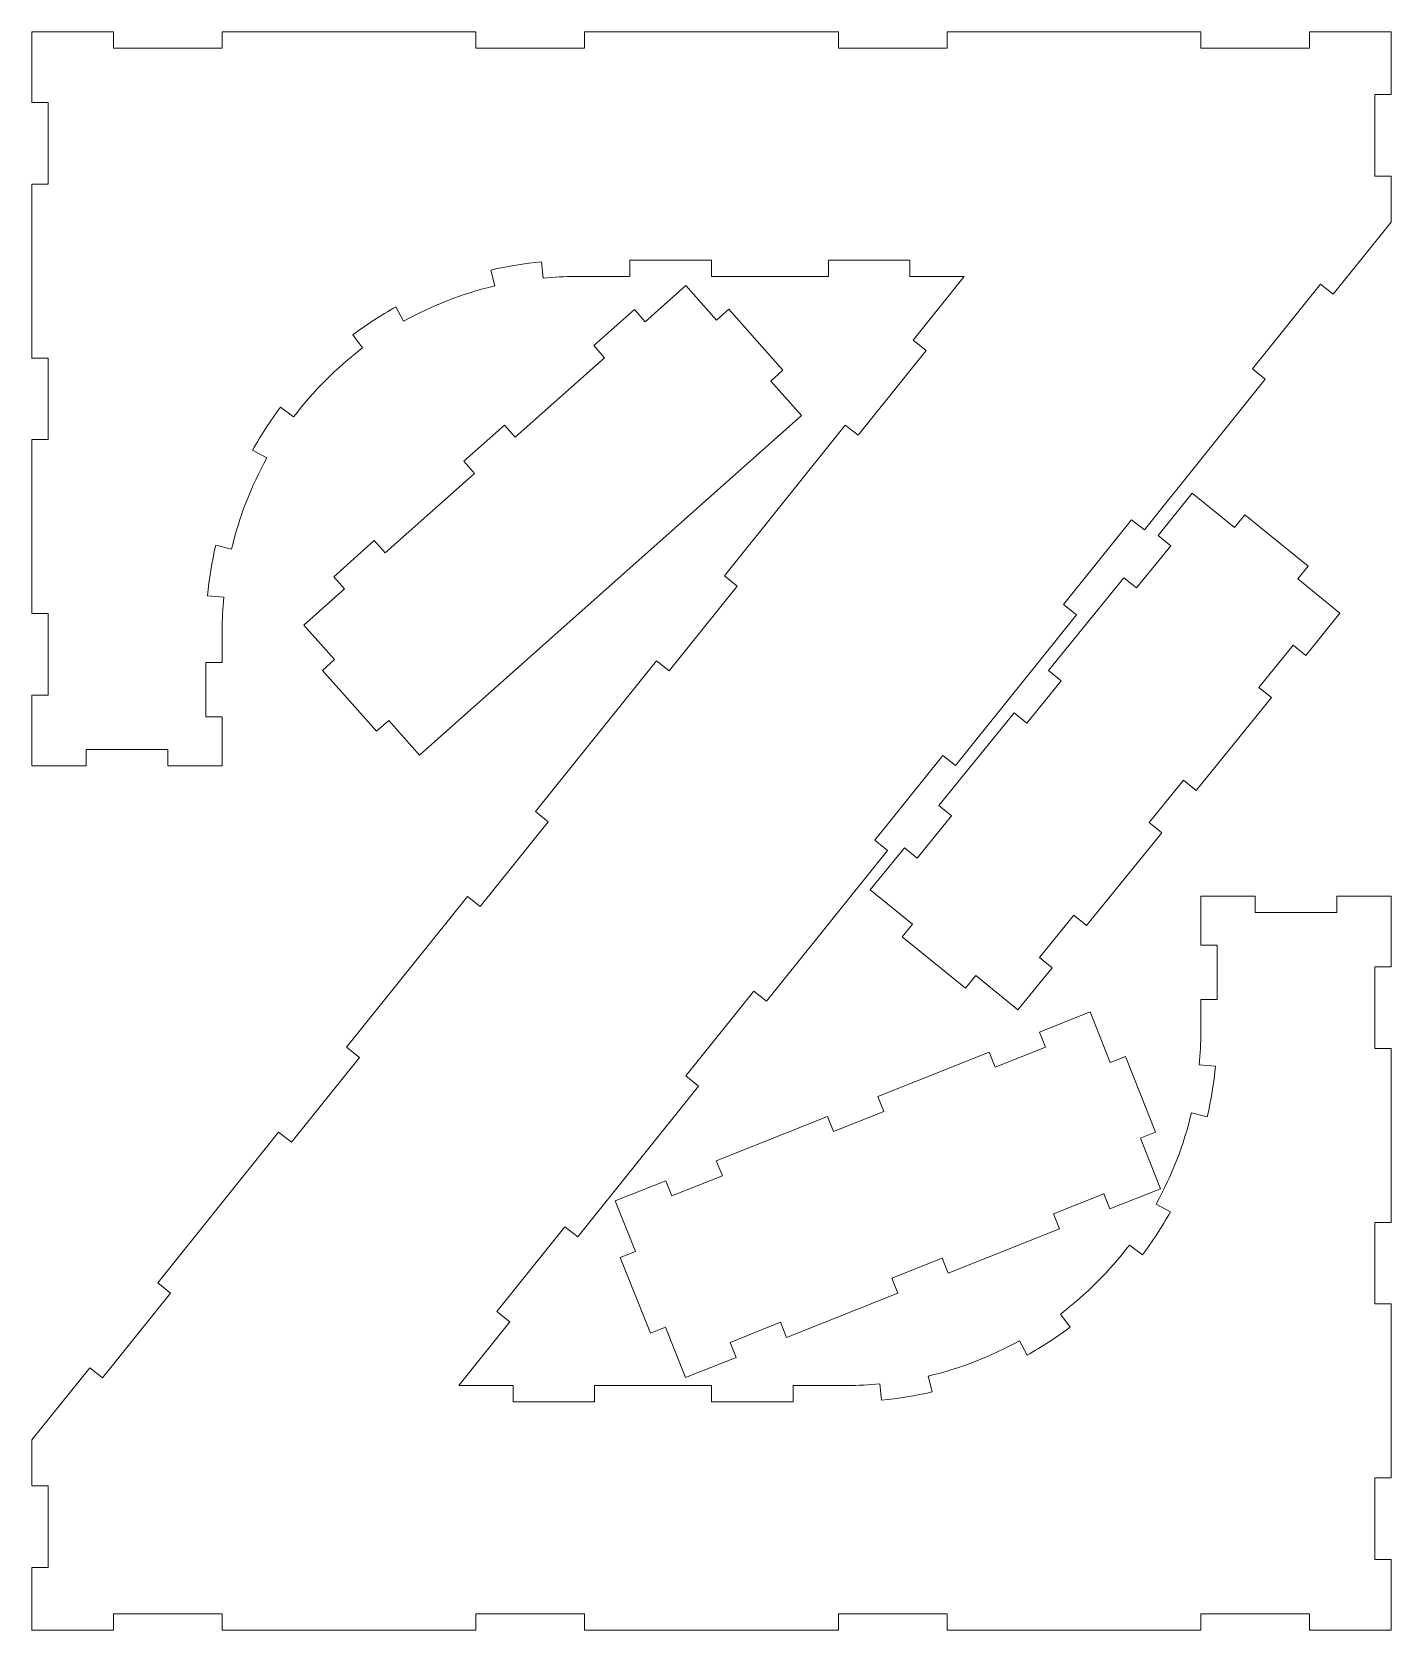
# Model space of a CAD drawing. Header units: millimetres. Extents: x -361 to 361, y -645 to 645.
# Drawn here: x -348.4 to -98.5, y 351.1 to 645.1 of the extents above; entities that cross this region are included whole.
import ezdxf

# ---------------------------------------------------------------- set-up
doc = ezdxf.new("R2010")
doc.units = ezdxf.units.MM
doc.header["$MEASUREMENT"] = 0
doc.layers.add('Camada 1', color=7, linetype='Continuous')

msp = doc.modelspace()

# ---------------------------------------------------------------- linework, layer by layer
at = {"layer": 'Camada 1', "color": 250, "lineweight": 20}
for points, knots in [([(-264.0129, 601.3183), (-260.9541, 602.0375), (-257.8491, 602.5438), (-254.7202, 602.8335), (-254.7202, 602.8335), (-254.7202, 602.8335), (-254.4436, 599.8463), (-254.4436, 599.8463), (-254.4436, 599.8463), (-252.4511, 600.0308), (-250.4511, 600.1232), (-248.45, 600.1232), (-248.45, 600.1232), (-248.45, 600.1232), (-238.45, 600.1232), (-238.45, 600.1232), (-238.45, 600.1232), (-238.45, 600.1232), (-238.45, 603.1232), (-238.45, 603.1232), (-238.45, 603.1232), (-238.45, 603.1232), (-223.45, 603.1232), (-223.45, 603.1232), (-223.45, 603.1232), (-223.45, 603.1232), (-223.45, 600.1232), (-223.45, 600.1232), (-223.45, 600.1232), (-223.45, 600.1232), (-201.9472, 600.1232), (-201.9472, 600.1232), (-201.9472, 600.1232), (-201.9472, 600.1232), (-201.9472, 603.1232), (-201.9472, 603.1232), (-201.9472, 603.1232), (-201.9472, 603.1232), (-186.9472, 603.1232), (-186.9472, 603.1232), (-186.9472, 603.1232), (-186.9472, 603.1232), (-186.9472, 600.1232), (-186.9472, 600.1232), (-186.9472, 600.1232), (-186.9472, 600.1232), (-176.9472, 600.1232), (-176.9472, 600.1232), (-176.9472, 600.1232), (-176.9472, 600.1232), (-186.3277, 588.4183), (-186.3277, 588.4183), (-186.3277, 588.4183), (-186.3277, 588.4183), (-183.9867, 586.5421), (-183.9867, 586.5421), (-183.9867, 586.5421), (-183.9867, 586.5421), (-196.4941, 570.9356), (-196.4941, 570.9356), (-196.4941, 570.9356), (-196.4941, 570.9356), (-198.835, 572.8117), (-198.835, 572.8117), (-198.835, 572.8117), (-198.835, 572.8117), (-221.0736, 545.0625), (-221.0736, 545.0625), (-221.0736, 545.0625), (-221.0736, 545.0625), (-218.7326, 543.1864), (-218.7326, 543.1864), (-218.7326, 543.1864), (-218.7326, 543.1864), (-231.24, 527.5798), (-231.24, 527.5798), (-231.24, 527.5798), (-231.24, 527.5798), (-233.581, 529.4559), (-233.581, 529.4559), (-233.581, 529.4559), (-233.581, 529.4559), (-255.8195, 501.7068), (-255.8195, 501.7068), (-255.8195, 501.7068), (-255.8195, 501.7068), (-253.4785, 499.8307), (-253.4785, 499.8307), (-253.4785, 499.8307), (-253.4785, 499.8307), (-265.9859, 484.2241), (-265.9859, 484.2241), (-265.9859, 484.2241), (-265.9859, 484.2241), (-268.3269, 486.1002), (-268.3269, 486.1002), (-268.3269, 486.1002), (-268.3269, 486.1002), (-290.5655, 458.3511), (-290.5655, 458.3511), (-290.5655, 458.3511), (-290.5655, 458.3511), (-288.2245, 456.475), (-288.2245, 456.475), (-288.2245, 456.475), (-288.2245, 456.475), (-300.7318, 440.8684), (-300.7318, 440.8684), (-300.7318, 440.8684), (-300.7318, 440.8684), (-303.0728, 442.7445), (-303.0728, 442.7445), (-303.0728, 442.7445), (-303.0728, 442.7445), (-325.3114, 414.9954), (-325.3114, 414.9954), (-325.3114, 414.9954), (-325.3114, 414.9954), (-322.9704, 413.1193), (-322.9704, 413.1193), (-322.9704, 413.1193), (-322.9704, 413.1193), (-335.4778, 397.5127), (-335.4778, 397.5127), (-335.4778, 397.5127), (-335.4778, 397.5127), (-337.8187, 399.3888), (-337.8187, 399.3888), (-337.8187, 399.3888), (-337.8187, 399.3888), (-348.45, 386.1232), (-348.45, 386.1232), (-348.45, 386.1232), (-348.45, 386.1232), (-348.45, 377.6232), (-348.45, 377.6232), (-348.45, 377.6232), (-348.45, 377.6232), (-345.45, 377.6232), (-345.45, 377.6232), (-345.45, 377.6232), (-345.45, 377.6232), (-345.45, 362.6232), (-345.45, 362.6232), (-345.45, 362.6232), (-345.45, 362.6232), (-348.45, 362.6232), (-348.45, 362.6232), (-348.45, 362.6232), (-348.45, 362.6232), (-348.45, 351.1232), (-348.45, 351.1232), (-348.45, 351.1232), (-348.45, 351.1232), (-333.45, 351.1232), (-333.45, 351.1232), (-333.45, 351.1232), (-333.45, 351.1232), (-333.45, 354.1232), (-333.45, 354.1232), (-333.45, 354.1232), (-333.45, 354.1232), (-313.45, 354.1232), (-313.45, 354.1232), (-313.45, 354.1232), (-313.45, 354.1232), (-313.45, 351.1232), (-313.45, 351.1232), (-313.45, 351.1232), (-313.45, 351.1232), (-266.7833, 351.1232), (-266.7833, 351.1232), (-266.7833, 351.1232), (-266.7833, 351.1232), (-266.7833, 354.1232), (-266.7833, 354.1232), (-266.7833, 354.1232), (-266.7833, 354.1232), (-246.7833, 354.1232), (-246.7833, 354.1232), (-246.7833, 354.1232), (-246.7833, 354.1232), (-246.7833, 351.1232), (-246.7833, 351.1232), (-246.7833, 351.1232), (-246.7833, 351.1232), (-200.1167, 351.1232), (-200.1167, 351.1232), (-200.1167, 351.1232), (-200.1167, 351.1232), (-200.1167, 354.1232), (-200.1167, 354.1232), (-200.1167, 354.1232), (-200.1167, 354.1232), (-180.1167, 354.1232), (-180.1167, 354.1232), (-180.1167, 354.1232), (-180.1167, 354.1232), (-180.1167, 351.1232), (-180.1167, 351.1232), (-180.1167, 351.1232), (-180.1167, 351.1232), (-133.45, 351.1232), (-133.45, 351.1232), (-133.45, 351.1232), (-133.45, 351.1232), (-133.45, 354.1232), (-133.45, 354.1232), (-133.45, 354.1232), (-133.45, 354.1232), (-113.45, 354.1232), (-113.45, 354.1232), (-113.45, 354.1232), (-113.45, 354.1232), (-113.45, 351.1232), (-113.45, 351.1232), (-113.45, 351.1232), (-113.45, 351.1232), (-98.45, 351.1232), (-98.45, 351.1232), (-98.45, 351.1232), (-98.45, 351.1232), (-98.45, 364.1232), (-98.45, 364.1232), (-98.45, 364.1232), (-98.45, 364.1232), (-101.45, 364.1232), (-101.45, 364.1232), (-101.45, 364.1232), (-101.45, 364.1232), (-101.45, 379.1232), (-101.45, 379.1232), (-101.45, 379.1232), (-101.45, 379.1232), (-98.45, 379.1232), (-98.45, 379.1232), (-98.45, 379.1232), (-98.45, 379.1232), (-98.45, 411.1232), (-98.45, 411.1232), (-98.45, 411.1232), (-98.45, 411.1232), (-101.45, 411.1232), (-101.45, 411.1232), (-101.45, 411.1232), (-101.45, 411.1232), (-101.45, 426.1232), (-101.45, 426.1232), (-101.45, 426.1232), (-101.45, 426.1232), (-98.45, 426.1232), (-98.45, 426.1232), (-98.45, 426.1232), (-98.45, 426.1232), (-98.45, 458.1232), (-98.45, 458.1232), (-98.45, 458.1232), (-98.45, 458.1232), (-101.45, 458.1232), (-101.45, 458.1232), (-101.45, 458.1232), (-101.45, 458.1232), (-101.45, 473.1232), (-101.45, 473.1232), (-101.45, 473.1232), (-101.45, 473.1232), (-98.45, 473.1232), (-98.45, 473.1232), (-98.45, 473.1232), (-98.45, 473.1232), (-98.45, 486.1232), (-98.45, 486.1232), (-98.45, 486.1232), (-98.45, 486.1232), (-108.45, 486.1232), (-108.45, 486.1232), (-108.45, 486.1232), (-108.45, 486.1232), (-108.45, 483.1232), (-108.45, 483.1232), (-108.45, 483.1232), (-108.45, 483.1232), (-123.45, 483.1232), (-123.45, 483.1232), (-123.45, 483.1232), (-123.45, 483.1232), (-123.45, 486.1232), (-123.45, 486.1232), (-123.45, 486.1232), (-123.45, 486.1232), (-133.45, 486.1232), (-133.45, 486.1232), (-133.45, 486.1232), (-133.45, 486.1232), (-133.45, 477.1232), (-133.45, 477.1232), (-133.45, 477.1232), (-133.45, 477.1232), (-130.45, 477.1232), (-130.45, 477.1232), (-130.45, 477.1232), (-130.45, 477.1232), (-130.45, 467.1232), (-130.45, 467.1232), (-130.45, 467.1232), (-130.45, 467.1232), (-133.45, 467.1232), (-133.45, 467.1232), (-133.45, 467.1232), (-133.45, 467.1232), (-133.45, 461.1229), (-133.45, 461.1229), (-133.45, 461.1229), (-133.45, 459.1219), (-133.5424, 457.122), (-133.7269, 455.1296), (-133.7269, 455.1296), (-133.7269, 455.1296), (-130.7397, 454.853), (-130.7397, 454.853), (-130.7397, 454.853), (-131.0294, 451.7241), (-131.5357, 448.6191), (-132.2549, 445.5603), (-132.2549, 445.5603), (-132.2549, 445.5603), (-135.1752, 446.2469), (-135.1752, 446.2469), (-135.1752, 446.2469), (-136.5524, 440.3893), (-138.7362, 434.7514), (-141.6642, 429.4945), (-141.6642, 429.4945), (-141.6642, 429.4945), (-139.0433, 428.0347), (-139.0433, 428.0347), (-139.0433, 428.0347), (-140.5723, 425.2896), (-142.2898, 422.6537), (-144.1833, 420.1461), (-144.1833, 420.1461), (-144.1833, 420.1461), (-146.5774, 421.9539), (-146.5774, 421.9539), (-146.5774, 421.9539), (-150.2034, 417.1519), (-154.4787, 412.8766), (-159.2807, 409.2506), (-159.2807, 409.2506), (-159.2807, 409.2506), (-157.4729, 406.8565), (-157.4729, 406.8565), (-157.4729, 406.8565), (-159.9805, 404.963), (-162.6164, 403.2455), (-165.3615, 401.7165), (-165.3615, 401.7165), (-165.3615, 401.7165), (-166.8213, 404.3374), (-166.8213, 404.3374), (-166.8213, 404.3374), (-172.0782, 401.4094), (-177.7161, 399.2256), (-183.5737, 397.8484), (-183.5737, 397.8484), (-183.5737, 397.8484), (-182.8871, 394.9281), (-182.8871, 394.9281), (-182.8871, 394.9281), (-185.9459, 394.2089), (-189.0509, 393.7026), (-192.1798, 393.4129), (-192.1798, 393.4129), (-192.1798, 393.4129), (-192.4564, 396.4001), (-192.4564, 396.4001), (-192.4564, 396.4001), (-194.4489, 396.2156), (-196.4489, 396.1232), (-198.45, 396.1232), (-198.45, 396.1232), (-198.45, 396.1232), (-208.45, 396.1232), (-208.45, 396.1232), (-208.45, 396.1232), (-208.45, 396.1232), (-208.45, 393.1232), (-208.45, 393.1232), (-208.45, 393.1232), (-208.45, 393.1232), (-223.45, 393.1232), (-223.45, 393.1232), (-223.45, 393.1232), (-223.45, 393.1232), (-223.45, 396.1232), (-223.45, 396.1232), (-223.45, 396.1232), (-223.45, 396.1232), (-244.9528, 396.1232), (-244.9528, 396.1232), (-244.9528, 396.1232), (-244.9528, 396.1232), (-244.9528, 393.1232), (-244.9528, 393.1232), (-244.9528, 393.1232), (-244.9528, 393.1232), (-259.9528, 393.1232), (-259.9528, 393.1232), (-259.9528, 393.1232), (-259.9528, 393.1232), (-259.9528, 396.1232), (-259.9528, 396.1232), (-259.9528, 396.1232), (-259.9528, 396.1232), (-269.9528, 396.1232), (-269.9528, 396.1232), (-269.9528, 396.1232), (-269.9528, 396.1232), (-260.5723, 407.8281), (-260.5723, 407.8281), (-260.5723, 407.8281), (-260.5723, 407.8281), (-262.9133, 409.7043), (-262.9133, 409.7043), (-262.9133, 409.7043), (-262.9133, 409.7043), (-250.4059, 425.3108), (-250.4059, 425.3108), (-250.4059, 425.3108), (-250.4059, 425.3108), (-248.065, 423.4347), (-248.065, 423.4347), (-248.065, 423.4347), (-248.065, 423.4347), (-225.8264, 451.1839), (-225.8264, 451.1839), (-225.8264, 451.1839), (-225.8264, 451.1839), (-228.1674, 453.06), (-228.1674, 453.06), (-228.1674, 453.06), (-228.1674, 453.06), (-215.66, 468.6666), (-215.66, 468.6666), (-215.66, 468.6666), (-215.66, 468.6666), (-213.319, 466.7905), (-213.319, 466.7905), (-213.319, 466.7905), (-213.319, 466.7905), (-191.0805, 494.5396), (-191.0805, 494.5396), (-191.0805, 494.5396), (-191.0805, 494.5396), (-193.4215, 496.4157), (-193.4215, 496.4157), (-193.4215, 496.4157), (-193.4215, 496.4157), (-180.9141, 512.0223), (-180.9141, 512.0223), (-180.9141, 512.0223), (-180.9141, 512.0223), (-178.5731, 510.1462), (-178.5731, 510.1462), (-178.5731, 510.1462), (-178.5731, 510.1462), (-156.3345, 537.8953), (-156.3345, 537.8953), (-156.3345, 537.8953), (-156.3345, 537.8953), (-158.6755, 539.7714), (-158.6755, 539.7714), (-158.6755, 539.7714), (-158.6755, 539.7714), (-146.1682, 555.378), (-146.1682, 555.378), (-146.1682, 555.378), (-146.1682, 555.378), (-143.8272, 553.5019), (-143.8272, 553.5019), (-143.8272, 553.5019), (-143.8272, 553.5019), (-121.5886, 581.251), (-121.5886, 581.251), (-121.5886, 581.251), (-121.5886, 581.251), (-123.9296, 583.1271), (-123.9296, 583.1271), (-123.9296, 583.1271), (-123.9296, 583.1271), (-111.4222, 598.7337), (-111.4222, 598.7337), (-111.4222, 598.7337), (-111.4222, 598.7337), (-109.0813, 596.8576), (-109.0813, 596.8576), (-109.0813, 596.8576), (-109.0813, 596.8576), (-98.45, 610.1232), (-98.45, 610.1232), (-98.45, 610.1232), (-98.45, 610.1232), (-98.45, 618.6232), (-98.45, 618.6232), (-98.45, 618.6232), (-98.45, 618.6232), (-101.45, 618.6232), (-101.45, 618.6232), (-101.45, 618.6232), (-101.45, 618.6232), (-101.45, 633.6232), (-101.45, 633.6232), (-101.45, 633.6232), (-101.45, 633.6232), (-98.45, 633.6232), (-98.45, 633.6232), (-98.45, 633.6232), (-98.45, 633.6232), (-98.45, 645.1232), (-98.45, 645.1232), (-98.45, 645.1232), (-98.45, 645.1232), (-113.45, 645.1232), (-113.45, 645.1232), (-113.45, 645.1232), (-113.45, 645.1232), (-113.45, 642.1232), (-113.45, 642.1232), (-113.45, 642.1232), (-113.45, 642.1232), (-133.45, 642.1232), (-133.45, 642.1232), (-133.45, 642.1232), (-133.45, 642.1232), (-133.45, 645.1232), (-133.45, 645.1232), (-133.45, 645.1232), (-133.45, 645.1232), (-180.1167, 645.1232), (-180.1167, 645.1232), (-180.1167, 645.1232), (-180.1167, 645.1232), (-180.1167, 642.1232), (-180.1167, 642.1232), (-180.1167, 642.1232), (-180.1167, 642.1232), (-200.1167, 642.1232), (-200.1167, 642.1232), (-200.1167, 642.1232), (-200.1167, 642.1232), (-200.1167, 645.1232), (-200.1167, 645.1232), (-200.1167, 645.1232), (-200.1167, 645.1232), (-246.7833, 645.1232), (-246.7833, 645.1232), (-246.7833, 645.1232), (-246.7833, 645.1232), (-246.7833, 642.1232), (-246.7833, 642.1232), (-246.7833, 642.1232), (-246.7833, 642.1232), (-266.7833, 642.1232), (-266.7833, 642.1232), (-266.7833, 642.1232), (-266.7833, 642.1232), (-266.7833, 645.1232), (-266.7833, 645.1232), (-266.7833, 645.1232), (-266.7833, 645.1232), (-313.45, 645.1232), (-313.45, 645.1232), (-313.45, 645.1232), (-313.45, 645.1232), (-313.45, 642.1232), (-313.45, 642.1232), (-313.45, 642.1232), (-313.45, 642.1232), (-333.45, 642.1232), (-333.45, 642.1232), (-333.45, 642.1232), (-333.45, 642.1232), (-333.45, 645.1232), (-333.45, 645.1232), (-333.45, 645.1232), (-333.45, 645.1232), (-348.45, 645.1232), (-348.45, 645.1232), (-348.45, 645.1232), (-348.45, 645.1232), (-348.45, 632.1232), (-348.45, 632.1232), (-348.45, 632.1232), (-348.45, 632.1232), (-345.45, 632.1232), (-345.45, 632.1232), (-345.45, 632.1232), (-345.45, 632.1232), (-345.45, 617.1232), (-345.45, 617.1232), (-345.45, 617.1232), (-345.45, 617.1232), (-348.45, 617.1232), (-348.45, 617.1232), (-348.45, 617.1232), (-348.45, 617.1232), (-348.45, 585.1232), (-348.45, 585.1232), (-348.45, 585.1232), (-348.45, 585.1232), (-345.45, 585.1232), (-345.45, 585.1232), (-345.45, 585.1232), (-345.45, 585.1232), (-345.45, 570.1232), (-345.45, 570.1232), (-345.45, 570.1232), (-345.45, 570.1232), (-348.45, 570.1232), (-348.45, 570.1232), (-348.45, 570.1232), (-348.45, 570.1232), (-348.45, 538.1232), (-348.45, 538.1232), (-348.45, 538.1232), (-348.45, 538.1232), (-345.45, 538.1232), (-345.45, 538.1232), (-345.45, 538.1232), (-345.45, 538.1232), (-345.45, 523.1232), (-345.45, 523.1232), (-345.45, 523.1232), (-345.45, 523.1232), (-348.45, 523.1232), (-348.45, 523.1232), (-348.45, 523.1232), (-348.45, 523.1232), (-348.45, 510.1232), (-348.45, 510.1232), (-348.45, 510.1232), (-348.45, 510.1232), (-338.45, 510.1232), (-338.45, 510.1232), (-338.45, 510.1232), (-338.45, 510.1232), (-338.45, 513.1232), (-338.45, 513.1232), (-338.45, 513.1232), (-338.45, 513.1232), (-323.45, 513.1232), (-323.45, 513.1232), (-323.45, 513.1232), (-323.45, 513.1232), (-323.45, 510.1232), (-323.45, 510.1232), (-323.45, 510.1232), (-323.45, 510.1232), (-313.45, 510.1232), (-313.45, 510.1232), (-313.45, 510.1232), (-313.45, 510.1232), (-313.45, 519.1232), (-313.45, 519.1232), (-313.45, 519.1232), (-313.45, 519.1232), (-316.45, 519.1232), (-316.45, 519.1232), (-316.45, 519.1232), (-316.45, 519.1232), (-316.45, 529.1232), (-316.45, 529.1232), (-316.45, 529.1232), (-316.45, 529.1232), (-313.45, 529.1232), (-313.45, 529.1232), (-313.45, 529.1232), (-313.45, 529.1232), (-313.45, 535.1232), (-313.45, 535.1232), (-313.45, 535.1232), (-313.45, 537.1243), (-313.3576, 539.1243), (-313.1731, 541.1168), (-313.1731, 541.1168), (-313.1731, 541.1168), (-316.1603, 541.3934), (-316.1603, 541.3934), (-316.1603, 541.3934), (-315.8706, 544.5223), (-315.3643, 547.6273), (-314.6451, 550.6861), (-314.6451, 550.6861), (-314.6451, 550.6861), (-311.7248, 549.9995), (-311.7248, 549.9995), (-311.7248, 549.9995), (-310.3476, 555.8571), (-308.1638, 561.495), (-305.2358, 566.7519), (-305.2358, 566.7519), (-305.2358, 566.7519), (-307.8567, 568.2117), (-307.8567, 568.2117), (-307.8567, 568.2117), (-306.3277, 570.9568), (-304.6102, 573.5927), (-302.7167, 576.1003), (-302.7167, 576.1003), (-302.7167, 576.1003), (-300.3226, 574.2925), (-300.3226, 574.2925), (-300.3226, 574.2925), (-296.6966, 579.0945), (-292.4213, 583.3698), (-287.6193, 586.9958), (-287.6193, 586.9958), (-287.6193, 586.9958), (-289.4271, 589.3899), (-289.4271, 589.3899), (-289.4271, 589.3899), (-286.9195, 591.2834), (-284.2836, 593.0009), (-281.5385, 594.5299), (-281.5385, 594.5299), (-281.5385, 594.5299), (-280.0787, 591.909), (-280.0787, 591.909), (-280.0787, 591.909), (-274.8218, 594.837), (-269.1839, 597.0208), (-263.3263, 598.398), (-263.3263, 598.398), (-263.3263, 598.398), (-264.0129, 601.3183), (-264.0129, 601.3183)], [0, 0, 0, 0, 0.00540541, 0.00540541, 0.00540541, 0.00540541, 0.01081081, 0.01081081, 0.01081081, 0.01081081, 0.01621622, 0.01621622, 0.01621622, 0.01621622, 0.02162162, 0.02162162, 0.02162162, 0.02162162, 0.02702703, 0.02702703, 0.02702703, 0.02702703, 0.03243243, 0.03243243, 0.03243243, 0.03243243, 0.03783784, 0.03783784, 0.03783784, 0.03783784, 0.04324324, 0.04324324, 0.04324324, 0.04324324, 0.04864865, 0.04864865, 0.04864865, 0.04864865, 0.05405405, 0.05405405, 0.05405405, 0.05405405, 0.05945946, 0.05945946, 0.05945946, 0.05945946, 0.06486486, 0.06486486, 0.06486486, 0.06486486, 0.07027027, 0.07027027, 0.07027027, 0.07027027, 0.07567568, 0.07567568, 0.07567568, 0.07567568, 0.08108108, 0.08108108, 0.08108108, 0.08108108, 0.08648649, 0.08648649, 0.08648649, 0.08648649, 0.09189189, 0.09189189, 0.09189189, 0.09189189, 0.0972973, 0.0972973, 0.0972973, 0.0972973, 0.1027027, 0.1027027, 0.1027027, 0.1027027, 0.10810811, 0.10810811, 0.10810811, 0.10810811, 0.11351351, 0.11351351, 0.11351351, 0.11351351, 0.11891892, 0.11891892, 0.11891892, 0.11891892, 0.12432432, 0.12432432, 0.12432432, 0.12432432, 0.12972973, 0.12972973, 0.12972973, 0.12972973, 0.13513514, 0.13513514, 0.13513514, 0.13513514, 0.14054054, 0.14054054, 0.14054054, 0.14054054, 0.14594595, 0.14594595, 0.14594595, 0.14594595, 0.15135135, 0.15135135, 0.15135135, 0.15135135, 0.15675676, 0.15675676, 0.15675676, 0.15675676, 0.16216216, 0.16216216, 0.16216216, 0.16216216, 0.16756757, 0.16756757, 0.16756757, 0.16756757, 0.17297297, 0.17297297, 0.17297297, 0.17297297, 0.17837838, 0.17837838, 0.17837838, 0.17837838, 0.18378378, 0.18378378, 0.18378378, 0.18378378, 0.18918919, 0.18918919, 0.18918919, 0.18918919, 0.19459459, 0.19459459, 0.19459459, 0.19459459, 0.2, 0.2, 0.2, 0.2, 0.20540541, 0.20540541, 0.20540541, 0.20540541, 0.21081081, 0.21081081, 0.21081081, 0.21081081, 0.21621622, 0.21621622, 0.21621622, 0.21621622, 0.22162162, 0.22162162, 0.22162162, 0.22162162, 0.22702703, 0.22702703, 0.22702703, 0.22702703, 0.23243243, 0.23243243, 0.23243243, 0.23243243, 0.23783784, 0.23783784, 0.23783784, 0.23783784, 0.24324324, 0.24324324, 0.24324324, 0.24324324, 0.24864865, 0.24864865, 0.24864865, 0.24864865, 0.25405405, 0.25405405, 0.25405405, 0.25405405, 0.25945946, 0.25945946, 0.25945946, 0.25945946, 0.26486486, 0.26486486, 0.26486486, 0.26486486, 0.27027027, 0.27027027, 0.27027027, 0.27027027, 0.27567568, 0.27567568, 0.27567568, 0.27567568, 0.28108108, 0.28108108, 0.28108108, 0.28108108, 0.28648649, 0.28648649, 0.28648649, 0.28648649, 0.29189189, 0.29189189, 0.29189189, 0.29189189, 0.2972973, 0.2972973, 0.2972973, 0.2972973, 0.3027027, 0.3027027, 0.3027027, 0.3027027, 0.30810811, 0.30810811, 0.30810811, 0.30810811, 0.31351351, 0.31351351, 0.31351351, 0.31351351, 0.31891892, 0.31891892, 0.31891892, 0.31891892, 0.32432432, 0.32432432, 0.32432432, 0.32432432, 0.32972973, 0.32972973, 0.32972973, 0.32972973, 0.33513514, 0.33513514, 0.33513514, 0.33513514, 0.34054054, 0.34054054, 0.34054054, 0.34054054, 0.34594595, 0.34594595, 0.34594595, 0.34594595, 0.35135135, 0.35135135, 0.35135135, 0.35135135, 0.35675676, 0.35675676, 0.35675676, 0.35675676, 0.36216216, 0.36216216, 0.36216216, 0.36216216, 0.36756757, 0.36756757, 0.36756757, 0.36756757, 0.37297297, 0.37297297, 0.37297297, 0.37297297, 0.37837838, 0.37837838, 0.37837838, 0.37837838, 0.38378378, 0.38378378, 0.38378378, 0.38378378, 0.38918919, 0.38918919, 0.38918919, 0.38918919, 0.39459459, 0.39459459, 0.39459459, 0.39459459, 0.4, 0.4, 0.4, 0.4, 0.40540541, 0.40540541, 0.40540541, 0.40540541, 0.41081081, 0.41081081, 0.41081081, 0.41081081, 0.41621622, 0.41621622, 0.41621622, 0.41621622, 0.42162162, 0.42162162, 0.42162162, 0.42162162, 0.42702703, 0.42702703, 0.42702703, 0.42702703, 0.43243243, 0.43243243, 0.43243243, 0.43243243, 0.43783784, 0.43783784, 0.43783784, 0.43783784, 0.44324324, 0.44324324, 0.44324324, 0.44324324, 0.44864865, 0.44864865, 0.44864865, 0.44864865, 0.45405405, 0.45405405, 0.45405405, 0.45405405, 0.45945946, 0.45945946, 0.45945946, 0.45945946, 0.46486486, 0.46486486, 0.46486486, 0.46486486, 0.47027027, 0.47027027, 0.47027027, 0.47027027, 0.47567568, 0.47567568, 0.47567568, 0.47567568, 0.48108108, 0.48108108, 0.48108108, 0.48108108, 0.48648649, 0.48648649, 0.48648649, 0.48648649, 0.49189189, 0.49189189, 0.49189189, 0.49189189, 0.4972973, 0.4972973, 0.4972973, 0.4972973, 0.5027027, 0.5027027, 0.5027027, 0.5027027, 0.50810811, 0.50810811, 0.50810811, 0.50810811, 0.51351351, 0.51351351, 0.51351351, 0.51351351, 0.51891892, 0.51891892, 0.51891892, 0.51891892, 0.52432432, 0.52432432, 0.52432432, 0.52432432, 0.52972973, 0.52972973, 0.52972973, 0.52972973, 0.53513514, 0.53513514, 0.53513514, 0.53513514, 0.54054054, 0.54054054, 0.54054054, 0.54054054, 0.54594595, 0.54594595, 0.54594595, 0.54594595, 0.55135135, 0.55135135, 0.55135135, 0.55135135, 0.55675676, 0.55675676, 0.55675676, 0.55675676, 0.56216216, 0.56216216, 0.56216216, 0.56216216, 0.56756757, 0.56756757, 0.56756757, 0.56756757, 0.57297297, 0.57297297, 0.57297297, 0.57297297, 0.57837838, 0.57837838, 0.57837838, 0.57837838, 0.58378378, 0.58378378, 0.58378378, 0.58378378, 0.58918919, 0.58918919, 0.58918919, 0.58918919, 0.59459459, 0.59459459, 0.59459459, 0.59459459, 0.6, 0.6, 0.6, 0.6, 0.60540541, 0.60540541, 0.60540541, 0.60540541, 0.61081081, 0.61081081, 0.61081081, 0.61081081, 0.61621622, 0.61621622, 0.61621622, 0.61621622, 0.62162162, 0.62162162, 0.62162162, 0.62162162, 0.62702703, 0.62702703, 0.62702703, 0.62702703, 0.63243243, 0.63243243, 0.63243243, 0.63243243, 0.63783784, 0.63783784, 0.63783784, 0.63783784, 0.64324324, 0.64324324, 0.64324324, 0.64324324, 0.64864865, 0.64864865, 0.64864865, 0.64864865, 0.65405405, 0.65405405, 0.65405405, 0.65405405, 0.65945946, 0.65945946, 0.65945946, 0.65945946, 0.66486486, 0.66486486, 0.66486486, 0.66486486, 0.67027027, 0.67027027, 0.67027027, 0.67027027, 0.67567568, 0.67567568, 0.67567568, 0.67567568, 0.68108108, 0.68108108, 0.68108108, 0.68108108, 0.68648649, 0.68648649, 0.68648649, 0.68648649, 0.69189189, 0.69189189, 0.69189189, 0.69189189, 0.6972973, 0.6972973, 0.6972973, 0.6972973, 0.7027027, 0.7027027, 0.7027027, 0.7027027, 0.70810811, 0.70810811, 0.70810811, 0.70810811, 0.71351351, 0.71351351, 0.71351351, 0.71351351, 0.71891892, 0.71891892, 0.71891892, 0.71891892, 0.72432432, 0.72432432, 0.72432432, 0.72432432, 0.72972973, 0.72972973, 0.72972973, 0.72972973, 0.73513514, 0.73513514, 0.73513514, 0.73513514, 0.74054054, 0.74054054, 0.74054054, 0.74054054, 0.74594595, 0.74594595, 0.74594595, 0.74594595, 0.75135135, 0.75135135, 0.75135135, 0.75135135, 0.75675676, 0.75675676, 0.75675676, 0.75675676, 0.76216216, 0.76216216, 0.76216216, 0.76216216, 0.76756757, 0.76756757, 0.76756757, 0.76756757, 0.77297297, 0.77297297, 0.77297297, 0.77297297, 0.77837838, 0.77837838, 0.77837838, 0.77837838, 0.78378378, 0.78378378, 0.78378378, 0.78378378, 0.78918919, 0.78918919, 0.78918919, 0.78918919, 0.79459459, 0.79459459, 0.79459459, 0.79459459, 0.8, 0.8, 0.8, 0.8, 0.80540541, 0.80540541, 0.80540541, 0.80540541, 0.81081081, 0.81081081, 0.81081081, 0.81081081, 0.81621622, 0.81621622, 0.81621622, 0.81621622, 0.82162162, 0.82162162, 0.82162162, 0.82162162, 0.82702703, 0.82702703, 0.82702703, 0.82702703, 0.83243243, 0.83243243, 0.83243243, 0.83243243, 0.83783784, 0.83783784, 0.83783784, 0.83783784, 0.84324324, 0.84324324, 0.84324324, 0.84324324, 0.84864865, 0.84864865, 0.84864865, 0.84864865, 0.85405405, 0.85405405, 0.85405405, 0.85405405, 0.85945946, 0.85945946, 0.85945946, 0.85945946, 0.86486486, 0.86486486, 0.86486486, 0.86486486, 0.87027027, 0.87027027, 0.87027027, 0.87027027, 0.87567568, 0.87567568, 0.87567568, 0.87567568, 0.88108108, 0.88108108, 0.88108108, 0.88108108, 0.88648649, 0.88648649, 0.88648649, 0.88648649, 0.89189189, 0.89189189, 0.89189189, 0.89189189, 0.8972973, 0.8972973, 0.8972973, 0.8972973, 0.9027027, 0.9027027, 0.9027027, 0.9027027, 0.90810811, 0.90810811, 0.90810811, 0.90810811, 0.91351351, 0.91351351, 0.91351351, 0.91351351, 0.91891892, 0.91891892, 0.91891892, 0.91891892, 0.92432432, 0.92432432, 0.92432432, 0.92432432, 0.92972973, 0.92972973, 0.92972973, 0.92972973, 0.93513514, 0.93513514, 0.93513514, 0.93513514, 0.94054054, 0.94054054, 0.94054054, 0.94054054, 0.94594595, 0.94594595, 0.94594595, 0.94594595, 0.95135135, 0.95135135, 0.95135135, 0.95135135, 0.95675676, 0.95675676, 0.95675676, 0.95675676, 0.96216216, 0.96216216, 0.96216216, 0.96216216, 0.96756757, 0.96756757, 0.96756757, 0.96756757, 0.97297297, 0.97297297, 0.97297297, 0.97297297, 0.97837838, 0.97837838, 0.97837838, 0.97837838, 0.98378378, 0.98378378, 0.98378378, 0.98378378, 0.98918919, 0.98918919, 0.98918919, 0.98918919, 1, 1, 1, 1]), ([(-222.5253, 592.1123), (-222.5253, 592.1123), (-228.172, 598.4656), (-228.172, 598.4656), (-228.172, 598.4656), (-228.172, 598.4656), (-235.6465, 591.8223), (-235.6465, 591.8223), (-235.6465, 591.8223), (-235.6465, 591.8223), (-237.6394, 594.0646), (-237.6394, 594.0646), (-237.6394, 594.0646), (-237.6394, 594.0646), (-245.1139, 587.4214), (-245.1139, 587.4214), (-245.1139, 587.4214), (-245.1139, 587.4214), (-243.1209, 585.179), (-243.1209, 585.179), (-243.1209, 585.179), (-243.1209, 585.179), (-259.5646, 570.5638), (-259.5646, 570.5638), (-259.5646, 570.5638), (-259.5646, 570.5638), (-261.5576, 572.8062), (-261.5576, 572.8062), (-261.5576, 572.8062), (-261.5576, 572.8062), (-269.032, 566.1629), (-269.032, 566.1629), (-269.032, 566.1629), (-269.032, 566.1629), (-267.039, 563.9206), (-267.039, 563.9206), (-267.039, 563.9206), (-267.039, 563.9206), (-283.4828, 549.3054), (-283.4828, 549.3054), (-283.4828, 549.3054), (-283.4828, 549.3054), (-285.4758, 551.5477), (-285.4758, 551.5477), (-285.4758, 551.5477), (-285.4758, 551.5477), (-292.9502, 544.9045), (-292.9502, 544.9045), (-292.9502, 544.9045), (-292.9502, 544.9045), (-290.9572, 542.6621), (-290.9572, 542.6621), (-290.9572, 542.6621), (-290.9572, 542.6621), (-298.4316, 536.0189), (-298.4316, 536.0189), (-298.4316, 536.0189), (-298.4316, 536.0189), (-292.7849, 529.6656), (-292.7849, 529.6656), (-292.7849, 529.6656), (-292.7849, 529.6656), (-295.0272, 527.6726), (-295.0272, 527.6726), (-295.0272, 527.6726), (-295.0272, 527.6726), (-285.0623, 516.461), (-285.0623, 516.461), (-285.0623, 516.461), (-285.0623, 516.461), (-282.82, 518.454), (-282.82, 518.454), (-282.82, 518.454), (-282.82, 518.454), (-277.1732, 512.1007), (-277.1732, 512.1007), (-277.1732, 512.1007), (-277.1732, 512.1007), (-206.9136, 574.5474), (-206.9136, 574.5474), (-206.9136, 574.5474), (-206.9136, 574.5474), (-212.5604, 580.9007), (-212.5604, 580.9007), (-212.5604, 580.9007), (-212.5604, 580.9007), (-210.318, 582.8936), (-210.318, 582.8936), (-210.318, 582.8936), (-210.318, 582.8936), (-220.2829, 594.1053), (-220.2829, 594.1053), (-220.2829, 594.1053), (-220.2829, 594.1053), (-222.5253, 592.1123), (-222.5253, 592.1123)], [0, 0, 0, 0, 0.04, 0.04, 0.04, 0.04, 0.08, 0.08, 0.08, 0.08, 0.12, 0.12, 0.12, 0.12, 0.16, 0.16, 0.16, 0.16, 0.2, 0.2, 0.2, 0.2, 0.24, 0.24, 0.24, 0.24, 0.28, 0.28, 0.28, 0.28, 0.32, 0.32, 0.32, 0.32, 0.36, 0.36, 0.36, 0.36, 0.4, 0.4, 0.4, 0.4, 0.44, 0.44, 0.44, 0.44, 0.48, 0.48, 0.48, 0.48, 0.52, 0.52, 0.52, 0.52, 0.56, 0.56, 0.56, 0.56, 0.6, 0.6, 0.6, 0.6, 0.64, 0.64, 0.64, 0.64, 0.68, 0.68, 0.68, 0.68, 0.72, 0.72, 0.72, 0.72, 0.76, 0.76, 0.76, 0.76, 0.8, 0.8, 0.8, 0.8, 0.84, 0.84, 0.84, 0.84, 0.88, 0.88, 0.88, 0.88, 0.92, 0.92, 0.92, 0.92, 1, 1, 1, 1]), ([(-134.3117, 505.5799), (-134.3117, 505.5799), (-120.4452, 522.6597), (-120.4452, 522.6597), (-120.4452, 522.6597), (-120.4452, 522.6597), (-122.7742, 524.5506), (-122.7742, 524.5506), (-122.7742, 524.5506), (-122.7742, 524.5506), (-116.4712, 532.3141), (-116.4712, 532.3141), (-116.4712, 532.3141), (-116.4712, 532.3141), (-114.1422, 530.4232), (-114.1422, 530.4232), (-114.1422, 530.4232), (-114.1422, 530.4232), (-107.8392, 538.1867), (-107.8392, 538.1867), (-107.8392, 538.1867), (-107.8392, 538.1867), (-115.6027, 544.4897), (-115.6027, 544.4897), (-115.6027, 544.4897), (-115.6027, 544.4897), (-113.7118, 546.8188), (-113.7118, 546.8188), (-113.7118, 546.8188), (-113.7118, 546.8188), (-125.3571, 556.2733), (-125.3571, 556.2733), (-125.3571, 556.2733), (-125.3571, 556.2733), (-127.248, 553.9442), (-127.248, 553.9442), (-127.248, 553.9442), (-127.248, 553.9442), (-135.0115, 560.2472), (-135.0115, 560.2472), (-135.0115, 560.2472), (-135.0115, 560.2472), (-141.3145, 552.4837), (-141.3145, 552.4837), (-141.3145, 552.4837), (-141.3145, 552.4837), (-138.9854, 550.5928), (-138.9854, 550.5928), (-138.9854, 550.5928), (-138.9854, 550.5928), (-145.2884, 542.8293), (-145.2884, 542.8293), (-145.2884, 542.8293), (-145.2884, 542.8293), (-147.6175, 544.7201), (-147.6175, 544.7201), (-147.6175, 544.7201), (-147.6175, 544.7201), (-161.4841, 527.6404), (-161.4841, 527.6404), (-161.4841, 527.6404), (-161.4841, 527.6404), (-159.155, 525.7495), (-159.155, 525.7495), (-159.155, 525.7495), (-159.155, 525.7495), (-165.458, 517.986), (-165.458, 517.986), (-165.458, 517.986), (-165.458, 517.986), (-167.7871, 519.8769), (-167.7871, 519.8769), (-167.7871, 519.8769), (-167.7871, 519.8769), (-181.6536, 502.7971), (-181.6536, 502.7971), (-181.6536, 502.7971), (-181.6536, 502.7971), (-179.3246, 500.9062), (-179.3246, 500.9062), (-179.3246, 500.9062), (-179.3246, 500.9062), (-185.6276, 493.1427), (-185.6276, 493.1427), (-185.6276, 493.1427), (-185.6276, 493.1427), (-187.9566, 495.0336), (-187.9566, 495.0336), (-187.9566, 495.0336), (-187.9566, 495.0336), (-194.2596, 487.2701), (-194.2596, 487.2701), (-194.2596, 487.2701), (-194.2596, 487.2701), (-186.4961, 480.9671), (-186.4961, 480.9671), (-186.4961, 480.9671), (-186.4961, 480.9671), (-188.387, 478.638), (-188.387, 478.638), (-188.387, 478.638), (-188.387, 478.638), (-176.7417, 469.1835), (-176.7417, 469.1835), (-176.7417, 469.1835), (-176.7417, 469.1835), (-174.8508, 471.5126), (-174.8508, 471.5126), (-174.8508, 471.5126), (-174.8508, 471.5126), (-167.0873, 465.2096), (-167.0873, 465.2096), (-167.0873, 465.2096), (-167.0873, 465.2096), (-160.7843, 472.9731), (-160.7843, 472.9731), (-160.7843, 472.9731), (-160.7843, 472.9731), (-163.1134, 474.864), (-163.1134, 474.864), (-163.1134, 474.864), (-163.1134, 474.864), (-156.8104, 482.6275), (-156.8104, 482.6275), (-156.8104, 482.6275), (-156.8104, 482.6275), (-154.4813, 480.7367), (-154.4813, 480.7367), (-154.4813, 480.7367), (-154.4813, 480.7367), (-140.6147, 497.8164), (-140.6147, 497.8164), (-140.6147, 497.8164), (-140.6147, 497.8164), (-142.9438, 499.7073), (-142.9438, 499.7073), (-142.9438, 499.7073), (-142.9438, 499.7073), (-136.6408, 507.4708), (-136.6408, 507.4708), (-136.6408, 507.4708), (-136.6408, 507.4708), (-134.3117, 505.5799), (-134.3117, 505.5799)], [0, 0, 0, 0, 0.02702703, 0.02702703, 0.02702703, 0.02702703, 0.05405405, 0.05405405, 0.05405405, 0.05405405, 0.08108108, 0.08108108, 0.08108108, 0.08108108, 0.10810811, 0.10810811, 0.10810811, 0.10810811, 0.13513514, 0.13513514, 0.13513514, 0.13513514, 0.16216216, 0.16216216, 0.16216216, 0.16216216, 0.18918919, 0.18918919, 0.18918919, 0.18918919, 0.21621622, 0.21621622, 0.21621622, 0.21621622, 0.24324324, 0.24324324, 0.24324324, 0.24324324, 0.27027027, 0.27027027, 0.27027027, 0.27027027, 0.2972973, 0.2972973, 0.2972973, 0.2972973, 0.32432432, 0.32432432, 0.32432432, 0.32432432, 0.35135135, 0.35135135, 0.35135135, 0.35135135, 0.37837838, 0.37837838, 0.37837838, 0.37837838, 0.40540541, 0.40540541, 0.40540541, 0.40540541, 0.43243243, 0.43243243, 0.43243243, 0.43243243, 0.45945946, 0.45945946, 0.45945946, 0.45945946, 0.48648649, 0.48648649, 0.48648649, 0.48648649, 0.51351351, 0.51351351, 0.51351351, 0.51351351, 0.54054054, 0.54054054, 0.54054054, 0.54054054, 0.56756757, 0.56756757, 0.56756757, 0.56756757, 0.59459459, 0.59459459, 0.59459459, 0.59459459, 0.62162162, 0.62162162, 0.62162162, 0.62162162, 0.64864865, 0.64864865, 0.64864865, 0.64864865, 0.67567568, 0.67567568, 0.67567568, 0.67567568, 0.7027027, 0.7027027, 0.7027027, 0.7027027, 0.72972973, 0.72972973, 0.72972973, 0.72972973, 0.75675676, 0.75675676, 0.75675676, 0.75675676, 0.78378378, 0.78378378, 0.78378378, 0.78378378, 0.81081081, 0.81081081, 0.81081081, 0.81081081, 0.83783784, 0.83783784, 0.83783784, 0.83783784, 0.86486486, 0.86486486, 0.86486486, 0.86486486, 0.89189189, 0.89189189, 0.89189189, 0.89189189, 0.91891892, 0.91891892, 0.91891892, 0.91891892, 0.94594595, 0.94594595, 0.94594595, 0.94594595, 1, 1, 1, 1]), ([(-179.8924, 416.779), (-179.8924, 416.779), (-159.4511, 424.9126), (-159.4511, 424.9126), (-159.4511, 424.9126), (-159.4511, 424.9126), (-160.5602, 427.7), (-160.5602, 427.7), (-160.5602, 427.7), (-160.5602, 427.7), (-151.2688, 431.3971), (-151.2688, 431.3971), (-151.2688, 431.3971), (-151.2688, 431.3971), (-150.1596, 428.6097), (-150.1596, 428.6097), (-150.1596, 428.6097), (-150.1596, 428.6097), (-140.8682, 432.3067), (-140.8682, 432.3067), (-140.8682, 432.3067), (-140.8682, 432.3067), (-144.5652, 441.5982), (-144.5652, 441.5982), (-144.5652, 441.5982), (-144.5652, 441.5982), (-141.7778, 442.7073), (-141.7778, 442.7073), (-141.7778, 442.7073), (-141.7778, 442.7073), (-147.3234, 456.6446), (-147.3234, 456.6446), (-147.3234, 456.6446), (-147.3234, 456.6446), (-150.1108, 455.5354), (-150.1108, 455.5354), (-150.1108, 455.5354), (-150.1108, 455.5354), (-153.8079, 464.8269), (-153.8079, 464.8269), (-153.8079, 464.8269), (-153.8079, 464.8269), (-163.0994, 461.1298), (-163.0994, 461.1298), (-163.0994, 461.1298), (-163.0994, 461.1298), (-161.9903, 458.3424), (-161.9903, 458.3424), (-161.9903, 458.3424), (-161.9903, 458.3424), (-171.2817, 454.6453), (-171.2817, 454.6453), (-171.2817, 454.6453), (-171.2817, 454.6453), (-172.3909, 457.4328), (-172.3909, 457.4328), (-172.3909, 457.4328), (-172.3909, 457.4328), (-192.8321, 449.2992), (-192.8321, 449.2992), (-192.8321, 449.2992), (-192.8321, 449.2992), (-191.723, 446.5118), (-191.723, 446.5118), (-191.723, 446.5118), (-191.723, 446.5118), (-201.0145, 442.8147), (-201.0145, 442.8147), (-201.0145, 442.8147), (-201.0145, 442.8147), (-202.1236, 445.6022), (-202.1236, 445.6022), (-202.1236, 445.6022), (-202.1236, 445.6022), (-222.5649, 437.4686), (-222.5649, 437.4686), (-222.5649, 437.4686), (-222.5649, 437.4686), (-221.4558, 434.6812), (-221.4558, 434.6812), (-221.4558, 434.6812), (-221.4558, 434.6812), (-230.7472, 430.9841), (-230.7472, 430.9841), (-230.7472, 430.9841), (-230.7472, 430.9841), (-231.8564, 433.7715), (-231.8564, 433.7715), (-231.8564, 433.7715), (-231.8564, 433.7715), (-241.1478, 430.0745), (-241.1478, 430.0745), (-241.1478, 430.0745), (-241.1478, 430.0745), (-237.4508, 420.783), (-237.4508, 420.783), (-237.4508, 420.783), (-237.4508, 420.783), (-240.2382, 419.6739), (-240.2382, 419.6739), (-240.2382, 419.6739), (-240.2382, 419.6739), (-234.6926, 405.7366), (-234.6926, 405.7366), (-234.6926, 405.7366), (-234.6926, 405.7366), (-231.9052, 406.8458), (-231.9052, 406.8458), (-231.9052, 406.8458), (-231.9052, 406.8458), (-228.2081, 397.5543), (-228.2081, 397.5543), (-228.2081, 397.5543), (-228.2081, 397.5543), (-218.9166, 401.2514), (-218.9166, 401.2514), (-218.9166, 401.2514), (-218.9166, 401.2514), (-220.0257, 404.0388), (-220.0257, 404.0388), (-220.0257, 404.0388), (-220.0257, 404.0388), (-210.7343, 407.7359), (-210.7343, 407.7359), (-210.7343, 407.7359), (-210.7343, 407.7359), (-209.6251, 404.9484), (-209.6251, 404.9484), (-209.6251, 404.9484), (-209.6251, 404.9484), (-189.1839, 413.082), (-189.1839, 413.082), (-189.1839, 413.082), (-189.1839, 413.082), (-190.293, 415.8694), (-190.293, 415.8694), (-190.293, 415.8694), (-190.293, 415.8694), (-181.0015, 419.5665), (-181.0015, 419.5665), (-181.0015, 419.5665), (-181.0015, 419.5665), (-179.8924, 416.779), (-179.8924, 416.779)], [0, 0, 0, 0, 0.02702703, 0.02702703, 0.02702703, 0.02702703, 0.05405405, 0.05405405, 0.05405405, 0.05405405, 0.08108108, 0.08108108, 0.08108108, 0.08108108, 0.10810811, 0.10810811, 0.10810811, 0.10810811, 0.13513514, 0.13513514, 0.13513514, 0.13513514, 0.16216216, 0.16216216, 0.16216216, 0.16216216, 0.18918919, 0.18918919, 0.18918919, 0.18918919, 0.21621622, 0.21621622, 0.21621622, 0.21621622, 0.24324324, 0.24324324, 0.24324324, 0.24324324, 0.27027027, 0.27027027, 0.27027027, 0.27027027, 0.2972973, 0.2972973, 0.2972973, 0.2972973, 0.32432432, 0.32432432, 0.32432432, 0.32432432, 0.35135135, 0.35135135, 0.35135135, 0.35135135, 0.37837838, 0.37837838, 0.37837838, 0.37837838, 0.40540541, 0.40540541, 0.40540541, 0.40540541, 0.43243243, 0.43243243, 0.43243243, 0.43243243, 0.45945946, 0.45945946, 0.45945946, 0.45945946, 0.48648649, 0.48648649, 0.48648649, 0.48648649, 0.51351351, 0.51351351, 0.51351351, 0.51351351, 0.54054054, 0.54054054, 0.54054054, 0.54054054, 0.56756757, 0.56756757, 0.56756757, 0.56756757, 0.59459459, 0.59459459, 0.59459459, 0.59459459, 0.62162162, 0.62162162, 0.62162162, 0.62162162, 0.64864865, 0.64864865, 0.64864865, 0.64864865, 0.67567568, 0.67567568, 0.67567568, 0.67567568, 0.7027027, 0.7027027, 0.7027027, 0.7027027, 0.72972973, 0.72972973, 0.72972973, 0.72972973, 0.75675676, 0.75675676, 0.75675676, 0.75675676, 0.78378378, 0.78378378, 0.78378378, 0.78378378, 0.81081081, 0.81081081, 0.81081081, 0.81081081, 0.83783784, 0.83783784, 0.83783784, 0.83783784, 0.86486486, 0.86486486, 0.86486486, 0.86486486, 0.89189189, 0.89189189, 0.89189189, 0.89189189, 0.91891892, 0.91891892, 0.91891892, 0.91891892, 0.94594595, 0.94594595, 0.94594595, 0.94594595, 1, 1, 1, 1])]:
    msp.add_open_spline(points, degree=3, knots=knots, dxfattribs=at)

doc.saveas('drawing.dxf')
